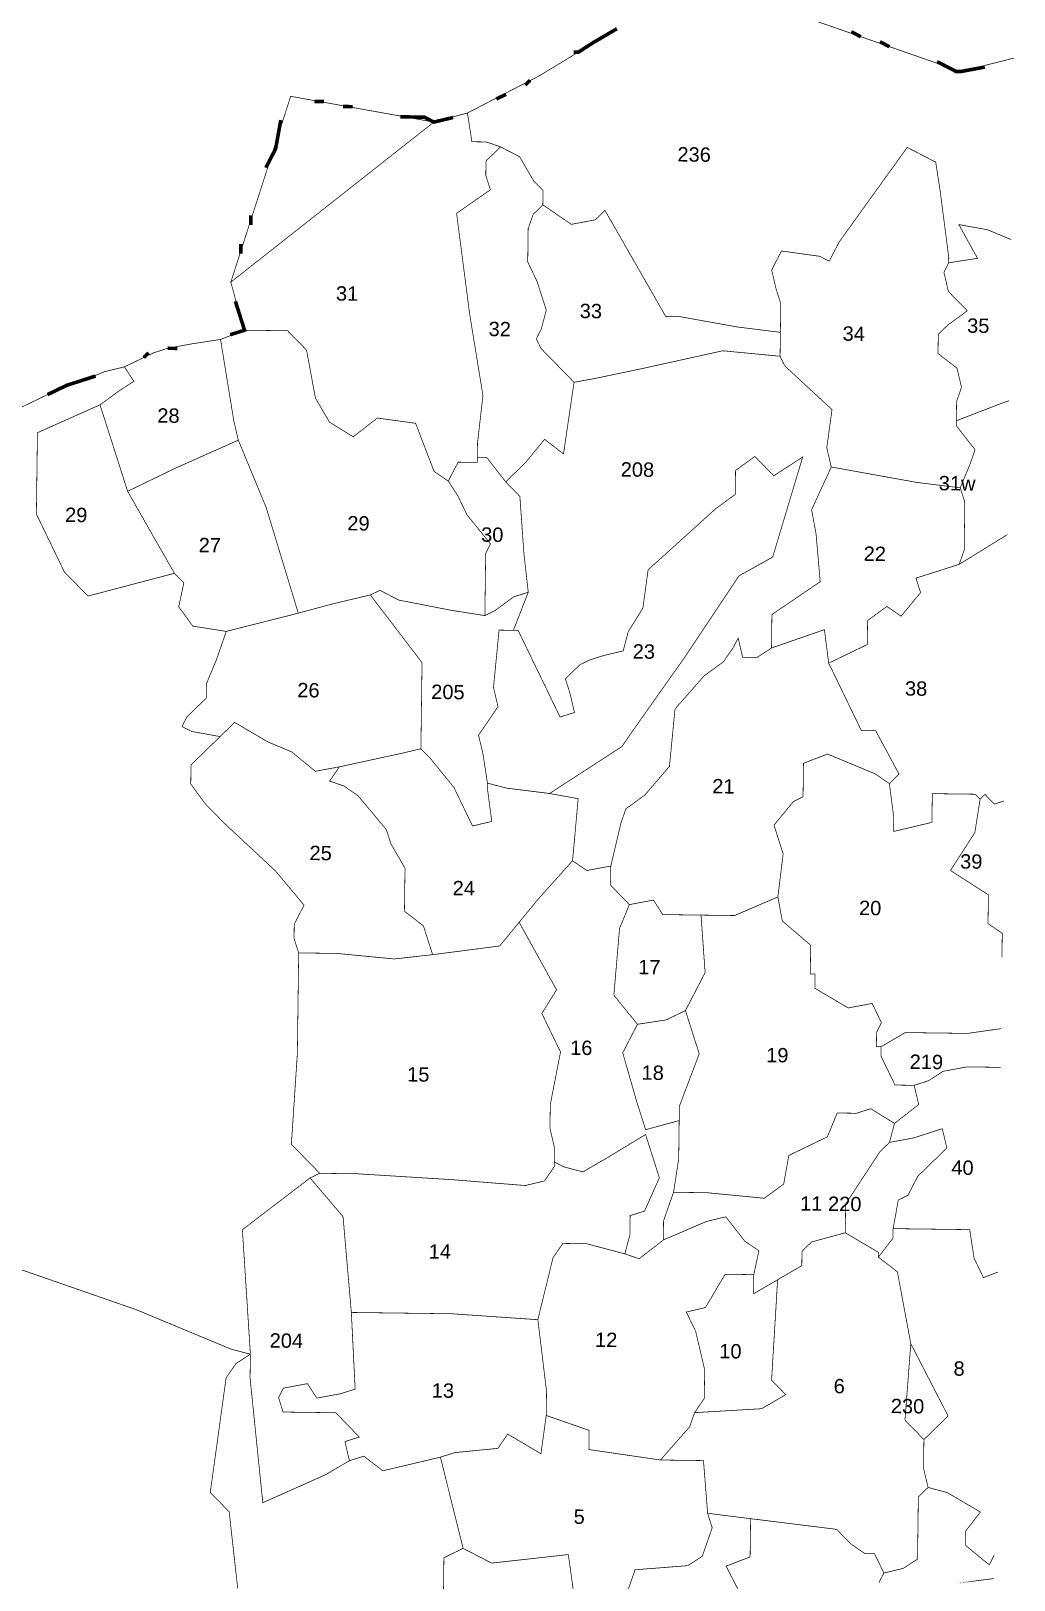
# Model space of a CAD drawing. Header units: metres. Extents: x 259177 to 277314, y 2171367 to 2185445.
# Drawn here: x 276423 to 277237, y 2178156 to 2179440 of the extents above; entities that cross this region are included whole.
import ezdxf

# ---------------------------------------------------------------- set-up
doc = ezdxf.new("R2010")
doc.units = ezdxf.units.M
doc.header["$MEASUREMENT"] = 0
for name, color, linetype in [('SURVEY NO.', 7, 'Continuous'), ('SURVEY PLOT BOUNDARY', 35, 'Continuous'), ('VILLAGE BOUNDARY', 212, 'Continuous')]:
    doc.layers.add(name, color=color, linetype=linetype)
doc.styles.add('PDF Arial', font='arial.ttf')

# ---------------------------------------------------------------- blocks, each defined once
blk = doc.blocks.new('FEWEWFEWQT')
at = {"layer": 'SURVEY PLOT BOUNDARY', "lineweight": 18, "const_width": 0.001}
for points in [[(282153.8558, 2174212.99), (282153.7958, 2174213.1034), (282153.8291, 2174213.1167), (282153.8291, 2174213.17), (282153.9491, 2174213.1567), (282153.9691, 2174213.1367), (282153.9891, 2174213.1234), (282154.0024, 2174213.1234), (282154.0158, 2174213.0967), (282154.0091, 2174213.0834)], [(282154.1158, 2174213.0834), (282154.1691, 2174213.091), (282154.1158, 2174213.0834)], [(282154.0091, 2174213.0834), (282154.0158, 2174213.0967), (282154.0424, 2174213.1034), (282154.0624, 2174213.1167), (282154.0624, 2174213.2034), (282154.0758, 2174213.2167), (282154.1024, 2174213.21), (282154.1491, 2174213.1834), (282154.1291, 2174213.1567), (282154.1291, 2174213.1367), (282154.1624, 2174213.11), (282154.1691, 2174213.1234), (282154.1624, 2174213.11), (282154.1291, 2174213.1367), (282154.1291, 2174213.1567), (282154.1491, 2174213.1834), (282154.1024, 2174213.21), (282154.0758, 2174213.2167), (282154.0691, 2174213.2434), (282154.0691, 2174213.2834), (282154.1024, 2174213.3167), (282154.0491, 2174213.4167), (282154.0291, 2174213.5167), (282154.0024, 2174213.5367), (282154.0224, 2174213.5634), (282154.0224, 2174213.5767), (282154.1291, 2174213.5767), (282154.1358, 2174213.5367), (282154.1491, 2174213.5101), (282154.1691, 2174213.5181), (282154.1491, 2174213.5101), (282154.1358, 2174213.5367), (282154.1291, 2174213.5767), (282154.0224, 2174213.5767), (282154.0291, 2174213.6167), (282154.0424, 2174213.6234), (282154.0558, 2174213.6501), (282154.0958, 2174213.6901), (282154.0891, 2174213.7168), (282154.0491, 2174213.7034), (282154.0158, 2174213.6968), (282154.0224, 2174213.7234), (282154.0558, 2174213.7501), (282154.0491, 2174213.7768), (282154.0691, 2174213.7834), (282154.0891, 2174213.7968), (282154.1224, 2174213.8034), (282154.1691, 2174213.8034), (282154.1224, 2174213.8034), (282154.0891, 2174213.7968), (282154.0691, 2174213.7834), (282154.0491, 2174213.7768), (282154.0224, 2174213.7768), (282154.0024, 2174213.8168), (282154.0024, 2174213.8301), (282154.0358, 2174213.8501), (282154.1224, 2174213.8501), (282154.1691, 2174213.8573), (282154.1224, 2174213.8501), (282154.0358, 2174213.8501), (282154.0024, 2174213.8301), (282153.9958, 2174213.8301), (282153.9958, 2174213.8501), (282154.0024, 2174213.8634), (282153.9891, 2174213.8901), (282153.9558, 2174213.8834), (282153.9091, 2174213.9101), (282153.9091, 2174213.9301), (282153.9024, 2174213.9301), (282153.9024, 2174213.9701), (282153.8624, 2174214.0034), (282153.8558, 2174214.0368), (282153.8624, 2174214.0968), (282153.8491, 2174214.1368), (282153.8758, 2174214.1701), (282153.8891, 2174214.1768), (282153.8891, 2174214.2235), (282153.9224, 2174214.2368), (282153.9891, 2174214.2101), (282154.0091, 2174214.1968), (282154.0158, 2174214.1501), (282154.0158, 2174214.1301), (282154.0691, 2174214.1435), (282154.0691, 2174214.1835), (282154.1291, 2174214.1835), (282154.1358, 2174214.1768), (282154.1291, 2174214.1301), (282154.0958, 2174214.0768), (282154.1491, 2174214.0435), (282154.1491, 2174214.0034), (282154.1691, 2174213.9901), (282154.1691, 2174213.9568), (282154.1691, 2174213.9901), (282154.1491, 2174214.0034), (282154.1491, 2174214.0435), (282154.0958, 2174214.0768), (282154.1291, 2174214.1301), (282154.1358, 2174214.1768), (282154.1424, 2174214.1835), (282154.1557, 2174214.1701), (282154.1691, 2174214.1746), (282154.1557, 2174214.1701), (282154.1424, 2174214.1835), (282154.1358, 2174214.1768), (282154.1291, 2174214.1835), (282154.0691, 2174214.1835), (282154.0691, 2174214.1435), (282154.0158, 2174214.1301), (282154.0158, 2174214.1501), (282154.0091, 2174214.1968), (282154.0224, 2174214.2101), (282153.9891, 2174214.2701), (282153.9691, 2174214.2701), (282153.9224, 2174214.3635), (282153.9758, 2174214.3901), (282153.9758, 2174214.4235), (282154.0024, 2174214.4435), (282154.0224, 2174214.4302), (282154.0491, 2174214.4635), (282154.0424, 2174214.4835), (282154.1024, 2174214.5035), (282154.1691, 2174214.5459), (282154.1024, 2174214.5035), (282154.1091, 2174214.5235), (282154.1091, 2174214.5902), (282154.1024, 2174214.6102), (282154.1158, 2174214.6435), (282154.1224, 2174214.6635), (282154.0958, 2174214.6968), (282154.0958, 2174214.7035), (282154.1624, 2174214.7302), (282154.1691, 2174214.7324), (282154.1624, 2174214.7302), (282154.0958, 2174214.7035), (282154.0958, 2174214.7302), (282154.1024, 2174214.7502), (282154.0958, 2174214.7768), (282154.0691, 2174214.7968), (282154.0691, 2174214.8235), (282154.0824, 2174214.8369), (282154.1091, 2174214.8569), (282154.0824, 2174214.8835), (282154.0758, 2174214.9102), (282154.0824, 2174214.9235), (282154.1224, 2174214.9302), (282154.0958, 2174214.9769), (282154.1358, 2174214.9702), (282154.1691, 2174214.9569), (282154.1358, 2174214.9702), (282154.0958, 2174214.9769), (282154.1224, 2174214.9302), (282154.0824, 2174214.9235), (282154.0824, 2174214.9302), (282154.0691, 2174215.0235), (282154.0624, 2174215.0635), (282154.0224, 2174215.0835), (282153.9758, 2174215.0169), (282153.9291, 2174214.9502), (282153.9158, 2174214.9235), (282153.9024, 2174214.9302), (282153.8491, 2174214.9369), (282153.8358, 2174214.9102), (282153.8424, 2174214.8835), (282153.8491, 2174214.8635), (282153.8491, 2174214.8235), (282153.7891, 2174214.8302), (282153.7091, 2174214.8435), (282153.6891, 2174214.8435), (282153.6025, 2174214.9902), (282153.5891, 2174214.9769), (282153.5558, 2174214.9702), (282153.5158, 2174214.9969), (282153.5158, 2174215.0169), (282153.5025, 2174215.0302), (282153.4825, 2174215.0635), (282153.4558, 2174215.0769), (282153.4358, 2174215.0835), (282153.4158, 2174215.0835), (282153.4091, 2174215.1235), (282153.5091, 2174215.1769), (282153.6158, 2174215.2436)], [(282153.8758, 2174215.2636), (282154.0958, 2174215.1902), (282154.1691, 2174215.2098)], [(282152.7892, 2174214.7035), (282152.8292, 2174214.7235), (282152.9092, 2174214.7568), (282152.9358, 2174214.7635), (282152.9492, 2174214.7435), (282152.9292, 2174214.7302), (282152.9025, 2174214.7102), (282152.8158, 2174214.6702), (282152.8158, 2174214.5568), (282152.8558, 2174214.4768), (282152.8892, 2174214.4435), (282153.0092, 2174214.4768), (282153.0225, 2174214.4635), (282153.0158, 2174214.4302), (282153.0358, 2174214.4035), (282153.0825, 2174214.3968), (282153.0692, 2174214.3568), (282153.0558, 2174214.3235), (282153.0558, 2174214.3035), (282153.0292, 2174214.2768), (282153.0225, 2174214.2635), (282153.0358, 2174214.2568), (282153.0758, 2174214.2501), (282153.0358, 2174214.2101), (282153.0358, 2174214.1835), (282153.0558, 2174214.1568), (282153.0825, 2174214.1301), (282153.1558, 2174214.0635), (282153.1958, 2174214.0168), (282153.1825, 2174213.9901), (282153.1825, 2174213.9701), (282153.1892, 2174213.9501), (282153.1892, 2174213.8368), (282153.1892, 2174213.8101), (282153.1825, 2174213.6834), (282153.2225, 2174213.6434), (282153.2092, 2174213.6368), (282153.1158, 2174213.5634), (282153.1292, 2174213.3901), (282153.1025, 2174213.3967), (282152.9692, 2174213.4501), (282152.7892, 2174213.5101)], [(282152.5092, 2174212.95), (282152.4892, 2174213.0767), (282152.4625, 2174213.2501), (282152.4425, 2174213.3767), (282152.4292, 2174213.4901), (282152.4092, 2174213.6034), (282152.4559, 2174213.6234), (282152.7892, 2174213.5101), (282152.9692, 2174213.4501), (282153.1025, 2174213.3967), (282153.1292, 2174213.3901), (282153.1092, 2174213.3767), (282153.0958, 2174213.3567), (282153.0825, 2174213.2501), (282153.0758, 2174213.1967), (282153.0892, 2174213.1834), (282153.1025, 2174213.17), (282153.1158, 2174213.0634)], [(282153.1158, 2174213.0634), (282153.1025, 2174213.17), (282153.0892, 2174213.1834), (282153.0758, 2174213.1967), (282153.0825, 2174213.2501), (282153.0958, 2174213.3567), (282153.1092, 2174213.3767), (282153.1292, 2174213.3901), (282153.1292, 2174213.3567), (282153.1492, 2174213.1834), (282153.2358, 2174213.2234), (282153.2691, 2174213.2434), (282153.2891, 2174213.2501), (282153.3158, 2174213.23), (282153.3958, 2174213.2501), (282153.4291, 2174213.1234), (282153.4025, 2174213.11), (282153.4025, 2174212.9434)]]:
    blk.add_lwpolyline(points, dxfattribs=at)
for points in [[(282153.0825, 2174214.8835), (282153.1625, 2174215.1435), (282153.3625, 2174215.1102)], [(282153.0825, 2174214.8835), (282153.3625, 2174215.1102), (282153.4091, 2174215.1235), (282153.4158, 2174215.0835), (282153.4358, 2174215.0835), (282153.4558, 2174215.0769), (282153.4358, 2174215.0569), (282153.4358, 2174215.0369), (282153.4425, 2174215.0169), (282153.3958, 2174214.9835), (282153.4158, 2174214.8435), (282153.4358, 2174214.7302), (282153.4291, 2174214.6635), (282153.4291, 2174214.6368), (282153.4025, 2174214.6368), (282153.3891, 2174214.6102), (282153.3691, 2174214.6235), (282153.3425, 2174214.6902), (282153.2891, 2174214.6968), (282153.2558, 2174214.6702), (282153.2225, 2174214.6902), (282153.2025, 2174214.7235), (282153.1892, 2174214.7902), (282153.1625, 2174214.8168), (282153.1025, 2174214.8168), (282153.0958, 2174214.8369)], [(282153.4691, 2174214.6102), (282153.4425, 2174214.6435), (282153.4291, 2174214.6435), (282153.4291, 2174214.6368), (282153.4291, 2174214.6635), (282153.4358, 2174214.7302), (282153.4158, 2174214.8435), (282153.3958, 2174214.9835), (282153.4425, 2174215.0169), (282153.4358, 2174215.0369), (282153.4358, 2174215.0569), (282153.4558, 2174215.0769), (282153.4825, 2174215.0635), (282153.5025, 2174215.0302), (282153.5158, 2174215.0169), (282153.5158, 2174214.9969), (282153.5025, 2174214.9835), (282153.4958, 2174214.9635), (282153.4958, 2174214.9169), (282153.5091, 2174214.8902), (282153.5158, 2174214.8702), (282153.5225, 2174214.8502), (282153.5158, 2174214.8235), (282153.5091, 2174214.8102), (282153.5158, 2174214.7968), (282153.5625, 2174214.7502), (282153.5491, 2174214.6502), (282153.5225, 2174214.6702), (282153.4958, 2174214.6368)], [(282154.0824, 2174214.9235), (282154.0758, 2174214.9102), (282154.0824, 2174214.8835), (282154.1091, 2174214.8569), (282154.0824, 2174214.8369), (282154.0691, 2174214.8235), (282154.0691, 2174214.7968), (282154.0958, 2174214.7768), (282154.1024, 2174214.7502), (282154.0958, 2174214.7302), (282154.0958, 2174214.7035), (282154.0958, 2174214.6968), (282154.1224, 2174214.6635), (282154.1158, 2174214.6435), (282154.1024, 2174214.6102), (282154.0424, 2174214.6168), (282153.9224, 2174214.6368), (282153.9158, 2174214.6635), (282153.9224, 2174214.7168), (282153.8558, 2174214.7768), (282153.8491, 2174214.7902), (282153.8491, 2174214.8235), (282153.8491, 2174214.8435), (282153.8491, 2174214.8635), (282153.8424, 2174214.8835), (282153.8358, 2174214.9102), (282153.8491, 2174214.9369), (282153.9024, 2174214.9302), (282153.9158, 2174214.9235), (282153.9291, 2174214.9502), (282153.9758, 2174215.0169), (282154.0224, 2174215.0835), (282154.0624, 2174215.0635), (282154.0691, 2174215.0235), (282154.0824, 2174214.9302)], [(282153.5625, 2174214.7502), (282153.5158, 2174214.7968), (282153.5091, 2174214.8102), (282153.5158, 2174214.8235), (282153.5225, 2174214.8502), (282153.5158, 2174214.8702), (282153.5091, 2174214.8902), (282153.4958, 2174214.9169), (282153.4958, 2174214.9635), (282153.5025, 2174214.9835), (282153.5158, 2174214.9969), (282153.5558, 2174214.9702), (282153.5891, 2174214.9769), (282153.6025, 2174214.9902), (282153.6891, 2174214.8435), (282153.7091, 2174214.8435), (282153.7891, 2174214.8302), (282153.8491, 2174214.8235), (282153.8491, 2174214.7902), (282153.7691, 2174214.7968), (282153.6558, 2174214.7702), (282153.5958, 2174214.7568)], [(282153.3891, 2174214.6102), (282153.4025, 2174214.5902), (282153.4158, 2174214.5635), (282153.4491, 2174214.5235), (282153.4425, 2174214.5102), (282153.4425, 2174214.4235), (282153.3958, 2174214.4302), (282153.3225, 2174214.4435), (282153.2958, 2174214.4568), (282153.2825, 2174214.4502), (282153.2292, 2174214.4368), (282153.1825, 2174214.4235), (282153.1358, 2174214.5702), (282153.0958, 2174214.6635), (282153.0892, 2174214.6902), (282153.0692, 2174214.8035), (282153.1025, 2174214.8168), (282153.1625, 2174214.8168), (282153.1892, 2174214.7902), (282153.2025, 2174214.7235), (282153.2225, 2174214.6902), (282153.2558, 2174214.6702), (282153.2891, 2174214.6968), (282153.3425, 2174214.6902), (282153.3691, 2174214.6235)], [(282152.9358, 2174214.7635), (282152.9758, 2174214.7835), (282152.9958, 2174214.7902), (282153.0292, 2174214.7968), (282153.0692, 2174214.8035), (282153.0892, 2174214.6902), (282153.0958, 2174214.6635), (282153.0092, 2174214.6235), (282152.9425, 2174214.5902), (282152.9025, 2174214.7102), (282152.9292, 2174214.7302), (282152.9492, 2174214.7435)], [(282153.6225, 2174214.0768), (282153.5891, 2174214.0701), (282153.5691, 2174214.0835), (282153.5758, 2174214.1701), (282153.5358, 2174214.1768), (282153.6358, 2174214.2435), (282153.6491, 2174214.2635), (282153.7224, 2174214.3701), (282153.7958, 2174214.4835), (282153.8424, 2174214.5102), (282153.8824, 2174214.6502), (282153.8424, 2174214.6235), (282153.8158, 2174214.6502), (282153.7891, 2174214.6302), (282153.7891, 2174214.5968), (282153.7624, 2174214.5768), (282153.6691, 2174214.4902), (282153.6625, 2174214.4368), (282153.6425, 2174214.4035), (282153.6358, 2174214.3768), (282153.6091, 2174214.3701), (282153.5891, 2174214.3635), (282153.5758, 2174214.3568), (282153.5558, 2174214.3368), (282153.5625, 2174214.3168), (282153.5691, 2174214.2901), (282153.5491, 2174214.2835), (282153.4891, 2174214.4035), (282153.4825, 2174214.4035), (282153.5025, 2174214.4568), (282153.4958, 2174214.5102), (282153.4891, 2174214.5902), (282153.4691, 2174214.6102), (282153.4958, 2174214.6368), (282153.5225, 2174214.6702), (282153.5491, 2174214.6502), (282153.5625, 2174214.7502), (282153.5958, 2174214.7568), (282153.6558, 2174214.7702), (282153.7691, 2174214.7968), (282153.8491, 2174214.7902), (282153.8558, 2174214.7768), (282153.9224, 2174214.7168), (282153.9158, 2174214.6635), (282153.9224, 2174214.6368), (282153.8958, 2174214.5768), (282153.9024, 2174214.5435), (282153.9091, 2174214.4768), (282153.8424, 2174214.4302), (282153.8424, 2174214.3835), (282153.8224, 2174214.3701), (282153.8024, 2174214.3701), (282153.7958, 2174214.3968), (282153.7891, 2174214.3835), (282153.7758, 2174214.3635), (282153.7491, 2174214.3435), (282153.7091, 2174214.2968), (282153.7024, 2174214.2168), (282153.6691, 2174214.1768), (282153.6425, 2174214.1568), (282153.6358, 2174214.1368)], [(282153.0092, 2174214.4768), (282152.8892, 2174214.4435), (282152.8558, 2174214.4768), (282152.8158, 2174214.5568), (282152.8158, 2174214.6702), (282152.9025, 2174214.7102), (282152.9425, 2174214.5902)], [(282153.1825, 2174214.4235), (282153.0825, 2174214.3968), (282153.0358, 2174214.4035), (282153.0158, 2174214.4302), (282153.0225, 2174214.4635), (282153.0092, 2174214.4768), (282152.9425, 2174214.5902), (282153.0092, 2174214.6235), (282153.0958, 2174214.6635), (282153.1358, 2174214.5702)], [(282153.4691, 2174214.6102), (282153.4891, 2174214.5902), (282153.4958, 2174214.5102), (282153.5025, 2174214.4568), (282153.4825, 2174214.4502), (282153.4558, 2174214.4302), (282153.4425, 2174214.4235), (282153.4425, 2174214.5102), (282153.4491, 2174214.5235), (282153.4158, 2174214.5635), (282153.4025, 2174214.5902), (282153.3891, 2174214.6102), (282153.4025, 2174214.6368), (282153.4291, 2174214.6368), (282153.4291, 2174214.6435), (282153.4425, 2174214.6435)], [(282153.5358, 2174214.1768), (282153.4758, 2174214.1835), (282153.4491, 2174214.1901), (282153.4425, 2174214.2301), (282153.4358, 2174214.2568), (282153.4625, 2174214.2968), (282153.4558, 2174214.3235), (282153.4625, 2174214.4035), (282153.4825, 2174214.4035), (282153.4891, 2174214.4035), (282153.5491, 2174214.2835), (282153.5691, 2174214.2901), (282153.5625, 2174214.3168), (282153.5558, 2174214.3368), (282153.5758, 2174214.3568), (282153.5891, 2174214.3635), (282153.6091, 2174214.3701), (282153.6358, 2174214.3768), (282153.6425, 2174214.4035), (282153.6625, 2174214.4368), (282153.6691, 2174214.4902), (282153.7624, 2174214.5768), (282153.7891, 2174214.5968), (282153.7891, 2174214.6302), (282153.8158, 2174214.6502), (282153.8424, 2174214.6235), (282153.8824, 2174214.6502), (282153.8424, 2174214.5102), (282153.7958, 2174214.4835), (282153.7224, 2174214.3701), (282153.6491, 2174214.2635), (282153.6358, 2174214.2435)], [(282154.1024, 2174214.6102), (282154.1091, 2174214.5902), (282154.1091, 2174214.5768), (282154.1091, 2174214.5235), (282154.1024, 2174214.5035), (282154.0424, 2174214.4835), (282154.0491, 2174214.4635), (282154.0224, 2174214.4302), (282154.0024, 2174214.4435), (282153.9758, 2174214.4235), (282153.9758, 2174214.3901), (282153.9224, 2174214.3635), (282153.9158, 2174214.4101), (282153.8424, 2174214.3835), (282153.8424, 2174214.4302), (282153.9091, 2174214.4768), (282153.9024, 2174214.5435), (282153.8958, 2174214.5768), (282153.9224, 2174214.6368), (282154.0424, 2174214.6168)], [(282153.3558, 2174214.2368), (282153.3291, 2174214.2301), (282153.2425, 2174214.2101), (282153.2092, 2174214.2035), (282153.1758, 2174214.2301), (282153.1425, 2174214.2435), (282153.0958, 2174214.2701), (282153.0758, 2174214.2501), (282153.0358, 2174214.2568), (282153.0225, 2174214.2635), (282153.0292, 2174214.2768), (282153.0558, 2174214.3035), (282153.0558, 2174214.3235), (282153.0692, 2174214.3568), (282153.0825, 2174214.3968), (282153.1825, 2174214.4235), (282153.2292, 2174214.4368), (282153.2825, 2174214.4502), (282153.3558, 2174214.3568), (282153.3558, 2174214.3101)], [(282153.5025, 2174214.4568), (282153.4825, 2174214.4035), (282153.4625, 2174214.4035), (282153.4558, 2174214.3235), (282153.4625, 2174214.2968), (282153.4358, 2174214.2568), (282153.4425, 2174214.2301), (282153.4491, 2174214.1901), (282153.4491, 2174214.1835), (282153.4558, 2174214.1368), (282153.4291, 2174214.1301), (282153.4025, 2174214.1835), (282153.3691, 2174214.2235), (282153.3558, 2174214.2368), (282153.3558, 2174214.3101), (282153.3558, 2174214.3568), (282153.2825, 2174214.4502), (282153.2958, 2174214.4568), (282153.3225, 2174214.4435), (282153.3958, 2174214.4302), (282153.4425, 2174214.4235), (282153.4558, 2174214.4302), (282153.4825, 2174214.4502)], [(282153.9224, 2174214.3635), (282153.9691, 2174214.2701), (282153.9891, 2174214.2701), (282154.0224, 2174214.2101), (282154.0091, 2174214.1968), (282153.9891, 2174214.2101), (282153.9224, 2174214.2368), (282153.8891, 2174214.2235), (282153.8891, 2174214.1768), (282153.8758, 2174214.1701), (282153.8491, 2174214.1368), (282153.8624, 2174214.0968), (282153.8558, 2174214.0368), (282153.7958, 2174214.0101), (282153.7491, 2174214.0101), (282153.6958, 2174214.0101), (282153.6825, 2174214.0301), (282153.6491, 2174214.0234), (282153.6225, 2174214.0501), (282153.6225, 2174214.0768), (282153.6358, 2174214.1368), (282153.6425, 2174214.1568), (282153.6691, 2174214.1768), (282153.7024, 2174214.2168), (282153.7091, 2174214.2968), (282153.7491, 2174214.3435), (282153.7758, 2174214.3635), (282153.7891, 2174214.3835), (282153.7958, 2174214.3968), (282153.8024, 2174214.3701), (282153.8224, 2174214.3701), (282153.8424, 2174214.3835), (282153.9158, 2174214.4101)], [(282153.2425, 2174214.2101), (282153.2292, 2174214.1901), (282153.2492, 2174214.1835), (282153.2691, 2174214.1701), (282153.3091, 2174214.1235), (282153.3158, 2174214.1035), (282153.3358, 2174214.0701), (282153.3358, 2174214.0301), (282153.3358, 2174214.0101), (282153.3625, 2174213.9901), (282153.3758, 2174213.9501), (282153.3225, 2174213.9434), (282153.2425, 2174213.9501), (282153.1892, 2174213.9501), (282153.1825, 2174213.9701), (282153.1825, 2174213.9901), (282153.1958, 2174214.0168), (282153.1558, 2174214.0635), (282153.0825, 2174214.1301), (282153.0558, 2174214.1568), (282153.0358, 2174214.1835), (282153.0358, 2174214.2101), (282153.0758, 2174214.2501), (282153.0958, 2174214.2701), (282153.1425, 2174214.2435), (282153.1758, 2174214.2301), (282153.2092, 2174214.2035)], [(282153.4491, 2174214.1901), (282153.4758, 2174214.1835), (282153.5358, 2174214.1768), (282153.5758, 2174214.1701), (282153.5691, 2174214.0835), (282153.5225, 2174214.0301), (282153.4958, 2174213.9968), (282153.4691, 2174213.9634), (282153.3758, 2174213.9501), (282153.3625, 2174213.9901), (282153.3358, 2174214.0101), (282153.3358, 2174214.0301), (282153.3358, 2174214.0701), (282153.3158, 2174214.1035), (282153.3091, 2174214.1235), (282153.2691, 2174214.1701), (282153.2492, 2174214.1835), (282153.2292, 2174214.1901), (282153.2425, 2174214.2101), (282153.3291, 2174214.2301), (282153.3558, 2174214.2368), (282153.3691, 2174214.2235), (282153.4025, 2174214.1835), (282153.4291, 2174214.1301), (282153.4558, 2174214.1368), (282153.4491, 2174214.1835)], [(282153.6225, 2174214.0768), (282153.6225, 2174214.0501), (282153.6491, 2174214.0234), (282153.6358, 2174213.9901), (282153.6291, 2174213.8968), (282153.6625, 2174213.8568), (282153.6425, 2174213.8168), (282153.6625, 2174213.7501), (282153.6758, 2174213.7101), (282153.7224, 2174213.7234), (282153.7224, 2174213.7168), (282153.7224, 2174213.6701), (282153.7158, 2174213.6234), (282153.7024, 2174213.5834), (282153.7024, 2174213.5567), (282153.6691, 2174213.5301), (282153.6491, 2174213.5367), (282153.6558, 2174213.5634), (282153.6558, 2174213.5901), (282153.6758, 2174213.5967), (282153.6958, 2174213.6434), (282153.6758, 2174213.7034), (282153.6225, 2174213.6701), (282153.5891, 2174213.6501), (282153.5625, 2174213.6568), (282153.5491, 2174213.6634), (282153.5491, 2174213.6834), (282153.5425, 2174213.7101), (282153.5425, 2174213.7434), (282153.5558, 2174213.8168), (282153.5291, 2174213.8701), (282153.5491, 2174213.9034), (282153.4958, 2174213.9968), (282153.5225, 2174214.0301), (282153.5691, 2174214.0835), (282153.5891, 2174214.0701)], [(282153.6625, 2174213.8568), (282153.6291, 2174213.8968), (282153.6358, 2174213.9901), (282153.6491, 2174214.0234), (282153.6825, 2174214.0301), (282153.6958, 2174214.0101), (282153.7491, 2174214.0101), (282153.7558, 2174213.9301), (282153.7291, 2174213.8768), (282153.7024, 2174213.8634)], [(282154.0024, 2174213.8301), (282154.0024, 2174213.8168), (282154.0224, 2174213.7768), (282154.0491, 2174213.7768), (282154.0558, 2174213.7501), (282154.0224, 2174213.7234), (282153.9891, 2174213.7434), (282153.9691, 2174213.7368), (282153.9424, 2174213.7368), (282153.9291, 2174213.7034), (282153.8758, 2174213.6768), (282153.8691, 2174213.6368), (282153.8424, 2174213.6167), (282153.7624, 2174213.6234), (282153.7158, 2174213.6234), (282153.7224, 2174213.6701), (282153.7224, 2174213.7168), (282153.7224, 2174213.7234), (282153.7224, 2174213.7434), (282153.7491, 2174213.8168), (282153.7291, 2174213.8768), (282153.7558, 2174213.9301), (282153.7491, 2174214.0101), (282153.7958, 2174214.0101), (282153.8558, 2174214.0368), (282153.8624, 2174214.0034), (282153.9024, 2174213.9701), (282153.9024, 2174213.9434), (282153.9024, 2174213.9301), (282153.9091, 2174213.9301), (282153.9091, 2174213.9101), (282153.9558, 2174213.8834), (282153.9891, 2174213.8901), (282154.0024, 2174213.8634), (282153.9958, 2174213.8501), (282153.9958, 2174213.8301)], [(282153.5491, 2174213.6634), (282153.5491, 2174213.6568), (282153.5358, 2174213.6368), (282153.5091, 2174213.6301), (282153.4091, 2174213.6368), (282153.2758, 2174213.6434), (282153.2225, 2174213.6434), (282153.1825, 2174213.6834), (282153.1892, 2174213.8101), (282153.1892, 2174213.8368), (282153.1892, 2174213.9501), (282153.2425, 2174213.9501), (282153.3225, 2174213.9434), (282153.3758, 2174213.9501), (282153.4691, 2174213.9634), (282153.4958, 2174213.9968), (282153.5491, 2174213.9034), (282153.5291, 2174213.8701), (282153.5558, 2174213.8168), (282153.5425, 2174213.7434), (282153.5425, 2174213.7101), (282153.5491, 2174213.6834)], [(282153.7224, 2174213.7234), (282153.6758, 2174213.7101), (282153.6625, 2174213.7501), (282153.6425, 2174213.8168), (282153.6625, 2174213.8568), (282153.7024, 2174213.8634), (282153.7291, 2174213.8768), (282153.7491, 2174213.8168), (282153.7224, 2174213.7434)], [(282154.0224, 2174213.7234), (282154.0158, 2174213.6968), (282154.0024, 2174213.6834), (282153.9558, 2174213.6101), (282153.9558, 2174213.5701), (282153.9091, 2174213.5567), (282153.8958, 2174213.5434), (282153.8958, 2174213.5234), (282153.8624, 2174213.5034), (282153.8291, 2174213.4834), (282153.8291, 2174213.5101), (282153.8358, 2174213.5434), (282153.8158, 2174213.5567), (282153.7891, 2174213.5901), (282153.7624, 2174213.5834), (282153.7024, 2174213.5567), (282153.7024, 2174213.5834), (282153.7158, 2174213.6234), (282153.7624, 2174213.6234), (282153.8424, 2174213.6167), (282153.8691, 2174213.6368), (282153.8758, 2174213.6768), (282153.9291, 2174213.7034), (282153.9424, 2174213.7368), (282153.9691, 2174213.7368), (282153.9891, 2174213.7434)], [(282154.0224, 2174213.5767), (282154.0224, 2174213.5634), (282154.0024, 2174213.5367), (282154.0024, 2174213.5434), (282153.9558, 2174213.5701), (282153.9558, 2174213.6101), (282154.0024, 2174213.6834), (282154.0158, 2174213.6968), (282154.0491, 2174213.7034), (282154.0891, 2174213.7168), (282154.0958, 2174213.6901), (282154.0558, 2174213.6501), (282154.0424, 2174213.6234), (282154.0291, 2174213.6167)], [(282153.2225, 2174213.6434), (282153.2758, 2174213.6434), (282153.4091, 2174213.6368), (282153.5091, 2174213.6301), (282153.5358, 2174213.6368), (282153.5491, 2174213.6568), (282153.5491, 2174213.6634), (282153.5625, 2174213.6568), (282153.5891, 2174213.6501), (282153.6225, 2174213.6701), (282153.6758, 2174213.7034), (282153.6958, 2174213.6434), (282153.6758, 2174213.5967), (282153.6558, 2174213.5901), (282153.6558, 2174213.5634), (282153.6491, 2174213.5367), (282153.5958, 2174213.5501), (282153.5625, 2174213.5501), (282153.5491, 2174213.5301), (282153.5291, 2174213.4434), (282153.4091, 2174213.4501), (282153.3691, 2174213.4501), (282153.2691, 2174213.4501), (282153.2558, 2174213.5834), (282153.2092, 2174213.6368)], [(282153.1292, 2174213.3901), (282153.1158, 2174213.5634), (282153.2092, 2174213.6368), (282153.2558, 2174213.5834), (282153.2691, 2174213.4501), (282153.2758, 2174213.3434), (282153.2558, 2174213.3367), (282153.2225, 2174213.3301), (282153.2092, 2174213.3501), (282153.1758, 2174213.3434), (282153.1692, 2174213.3301), (282153.1758, 2174213.3101), (282153.2492, 2174213.3101), (282153.2625, 2174213.2967), (282153.2825, 2174213.2767), (282153.2625, 2174213.2701), (282153.2691, 2174213.2434), (282153.2358, 2174213.2234), (282153.1492, 2174213.1834), (282153.1292, 2174213.3567)], [(282153.8291, 2174213.5101), (282153.7891, 2174213.5101), (282153.7624, 2174213.4634), (282153.7358, 2174213.4567), (282153.7491, 2174213.4301), (282153.7624, 2174213.3767), (282153.7624, 2174213.3367), (282153.7491, 2174213.3167), (282153.7424, 2174213.2967), (282153.7024, 2174213.2501), (282153.6025, 2174213.2634), (282153.6025, 2174213.2901), (282153.5425, 2174213.3101), (282153.5425, 2174213.3434), (282153.5291, 2174213.4434), (282153.5491, 2174213.5301), (282153.5625, 2174213.5501), (282153.5958, 2174213.5501), (282153.6491, 2174213.5367), (282153.6691, 2174213.5301), (282153.7024, 2174213.5567), (282153.7624, 2174213.5834), (282153.7891, 2174213.5901), (282153.8158, 2174213.5567), (282153.8358, 2174213.5434)], [(282154.0024, 2174213.5367), (282154.0291, 2174213.5167), (282154.0491, 2174213.4167), (282154.0424, 2174213.3101), (282154.0691, 2174213.2834), (282154.0691, 2174213.2434), (282154.0758, 2174213.2167), (282154.0624, 2174213.2034), (282154.0624, 2174213.1167), (282154.0424, 2174213.1034), (282154.0158, 2174213.0967), (282154.0024, 2174213.1234), (282153.9891, 2174213.1234), (282153.9691, 2174213.1367), (282153.9491, 2174213.1567), (282153.8291, 2174213.17), (282153.7691, 2174213.1767), (282153.7624, 2174213.2501), (282153.7024, 2174213.2501), (282153.7424, 2174213.2967), (282153.7491, 2174213.3167), (282153.8424, 2174213.3234), (282153.8758, 2174213.3434), (282153.8558, 2174213.3634), (282153.8624, 2174213.5034), (282153.8958, 2174213.5234), (282153.8958, 2174213.5434), (282153.9091, 2174213.5567), (282153.9558, 2174213.5701), (282154.0024, 2174213.5434)], [(282153.8624, 2174213.5034), (282153.8558, 2174213.3634), (282153.8758, 2174213.3434), (282153.8424, 2174213.3234), (282153.7491, 2174213.3167), (282153.7624, 2174213.3367), (282153.7624, 2174213.3767), (282153.7491, 2174213.4301), (282153.7358, 2174213.4567), (282153.7624, 2174213.4634), (282153.7891, 2174213.5101), (282153.8291, 2174213.5101), (282153.8291, 2174213.4834)], [(282153.5291, 2174213.4434), (282153.5425, 2174213.3434), (282153.5425, 2174213.3101), (282153.5358, 2174213.2567), (282153.4891, 2174213.2834), (282153.4758, 2174213.2634), (282153.4158, 2174213.2567), (282153.3958, 2174213.2501), (282153.3158, 2174213.23), (282153.2891, 2174213.2501), (282153.2691, 2174213.2434), (282153.2625, 2174213.2701), (282153.2825, 2174213.2767), (282153.2625, 2174213.2967), (282153.2492, 2174213.3101), (282153.1758, 2174213.3101), (282153.1692, 2174213.3301), (282153.1758, 2174213.3434), (282153.2092, 2174213.3501), (282153.2225, 2174213.3301), (282153.2558, 2174213.3367), (282153.2758, 2174213.3434), (282153.2691, 2174213.4501), (282153.3691, 2174213.4501), (282153.4091, 2174213.4501)], [(282154.0691, 2174213.2834), (282154.0424, 2174213.3101), (282154.0491, 2174213.4167), (282154.1024, 2174213.3167)], [(282153.7024, 2174213.2501), (282153.7624, 2174213.2501), (282153.7691, 2174213.1767), (282153.7758, 2174213.1567), (282153.7624, 2174213.1167), (282153.7424, 2174213.1034), (282153.6691, 2174213.0967), (282153.6491, 2174213.0367), (282153.6291, 2174213.0167), (282153.5891, 2174213.03), (282153.5758, 2174213.1167), (282153.4691, 2174213.1034), (282153.4291, 2174213.1234), (282153.3958, 2174213.2501), (282153.4158, 2174213.2567), (282153.4758, 2174213.2634), (282153.4891, 2174213.2834), (282153.5358, 2174213.2567), (282153.5425, 2174213.3101), (282153.6025, 2174213.2901), (282153.6025, 2174213.2634)], [(282153.6291, 2174213.0167), (282153.6491, 2174213.0367), (282153.6691, 2174213.0967), (282153.7424, 2174213.1034), (282153.7624, 2174213.1167), (282153.7758, 2174213.1567), (282153.7691, 2174213.1767), (282153.8291, 2174213.17), (282153.8291, 2174213.1167), (282153.7958, 2174213.1034), (282153.8558, 2174212.99), (282153.8624, 2174212.9567), (282153.8491, 2174212.93), (282153.8224, 2174212.93), (282153.8024, 2174212.8967), (282153.7558, 2174212.8834), (282153.7291, 2174212.8634), (282153.7091, 2174212.8367), (282153.7024, 2174212.87), (282153.6491, 2174212.87), (282153.6558, 2174212.9234), (282153.6291, 2174212.9567), (282153.6358, 2174212.99)], [(282153.4025, 2174212.9434), (282153.4025, 2174213.11), (282153.4291, 2174213.1234), (282153.4691, 2174213.1034), (282153.5758, 2174213.1167), (282153.5891, 2174213.03), (282153.5558, 2174213.01), (282153.4491, 2174212.9567)]]:
    blk.add_lwpolyline(points, close=True, dxfattribs=at)
at = {"layer": 'VILLAGE BOUNDARY', "const_width": 0.005}
for points in [[(282153.5558, 2174215.2102), (282153.5625, 2174215.2102), (282153.5825, 2174215.2235), (282153.6158, 2174215.2436)], [(282153.9424, 2174215.2436), (282153.9558, 2174215.2369)], [(282153.9824, 2174215.2302), (282153.9958, 2174215.2235)], [(282154.0624, 2174215.2035), (282154.0891, 2174215.1902), (282154.0958, 2174215.1902), (282154.1291, 2174215.1969)], [(282153.4891, 2174215.1635), (282153.4958, 2174215.1702)], [(282153.4491, 2174215.1435), (282153.4625, 2174215.1502)], [(282153.1958, 2174215.1369), (282153.2092, 2174215.1369)], [(282153.2358, 2174215.1302), (282153.2492, 2174215.1302)], [(282153.3158, 2174215.1169), (282153.3491, 2174215.1169), (282153.3625, 2174215.1102), (282153.3891, 2174215.1169)], [(282153.1292, 2174215.0435), (282153.1425, 2174215.0702), (282153.1492, 2174215.1102)], [(282153.1092, 2174214.9635), (282153.1092, 2174214.9769)], [(282153.0958, 2174214.9235), (282153.0958, 2174214.9369)], [(282153.0825, 2174214.8102), (282153.1025, 2174214.8168), (282153.0958, 2174214.8369), (282153.0892, 2174214.8569)], [(282152.9625, 2174214.7768), (282152.9692, 2174214.7835)], [(282152.9958, 2174214.7902), (282153.0092, 2174214.7902)], [(282152.8292, 2174214.7235), (282152.8558, 2174214.7368), (282152.8958, 2174214.7502)]]:
    blk.add_lwpolyline(points, dxfattribs=at)
at = {"layer": 'SURVEY NO.', "char_height": 0.02, "attachment_point": 7, "style": 'PDF Arial'}
for s, insert in [('236', (282153.7024, 2174215.0595)), ('31', (282153.2292, 2174214.8595)), ('33', (282153.5691, 2174214.8395)), ('35', (282154.1091, 2174214.8261)), ('32', (282153.4425, 2174214.8128)), ('34', (282153.9358, 2174214.8128)), ('28', (282152.9825, 2174214.6862)), ('208', (282153.6291, 2174214.6195)), ('31w', (282154.0724, 2174214.6061)), ('29', (282152.8558, 2174214.5461)), ('29', (282153.2492, 2174214.5395)), ('30', (282153.4358, 2174214.5261)), ('27', (282153.0425, 2174214.5067)), ('22', (282153.9691, 2174214.5067)), ('23', (282153.6491, 2174214.3661)), ('26', (282153.1825, 2174214.3061)), ('205', (282153.3691, 2174214.3061)), ('38', (282154.0291, 2174214.3194)), ('21', (282153.7624, 2174214.18)), ('25', (282153.2025, 2174214.0794)), ('39', (282154.1091, 2174214.0794)), ('24', (282153.4025, 2174214.0333)), ('20', (282153.9691, 2174214.0128)), ('17', (282153.6625, 2174213.9267)), ('16', (282153.5691, 2174213.8128)), ('19', (282153.8424, 2174213.8061)), ('219', (282154.0424, 2174213.7994)), ('15', (282153.3425, 2174213.7727)), ('18', (282153.6691, 2174213.7794)), ('40', (282154.1024, 2174213.6527)), ('11 220', (282153.8924, 2174213.6)), ('14', (282153.3758, 2174213.5266)), ('204', (282153.1558, 2174213.3994)), ('12', (282153.6091, 2174213.4066)), ('10', (282153.7824, 2174213.3927)), ('8', (282154.1091, 2174213.3727)), ('13', (282153.3825, 2174213.3327)), ('6', (282153.9424, 2174213.346)), ('230', (282154.0224, 2174213.3194)), ('5', (282153.5825, 2174213.1594))]:
    blk.add_mtext(s, dxfattribs=dict(at, insert=insert))

msp = doc.modelspace()

# ---------------------------------------------------------------- block references
at = {"xscale": 594.7216958835667, "yscale": 594.7216958835667, "zscale": 594.7216958835667, "rotation": 359.254356221976}
msp.add_blockref('FEWEWFEWQT', (-184338996.6, -1288580324.6), dxfattribs=at)

doc.saveas('drawing.dxf')
